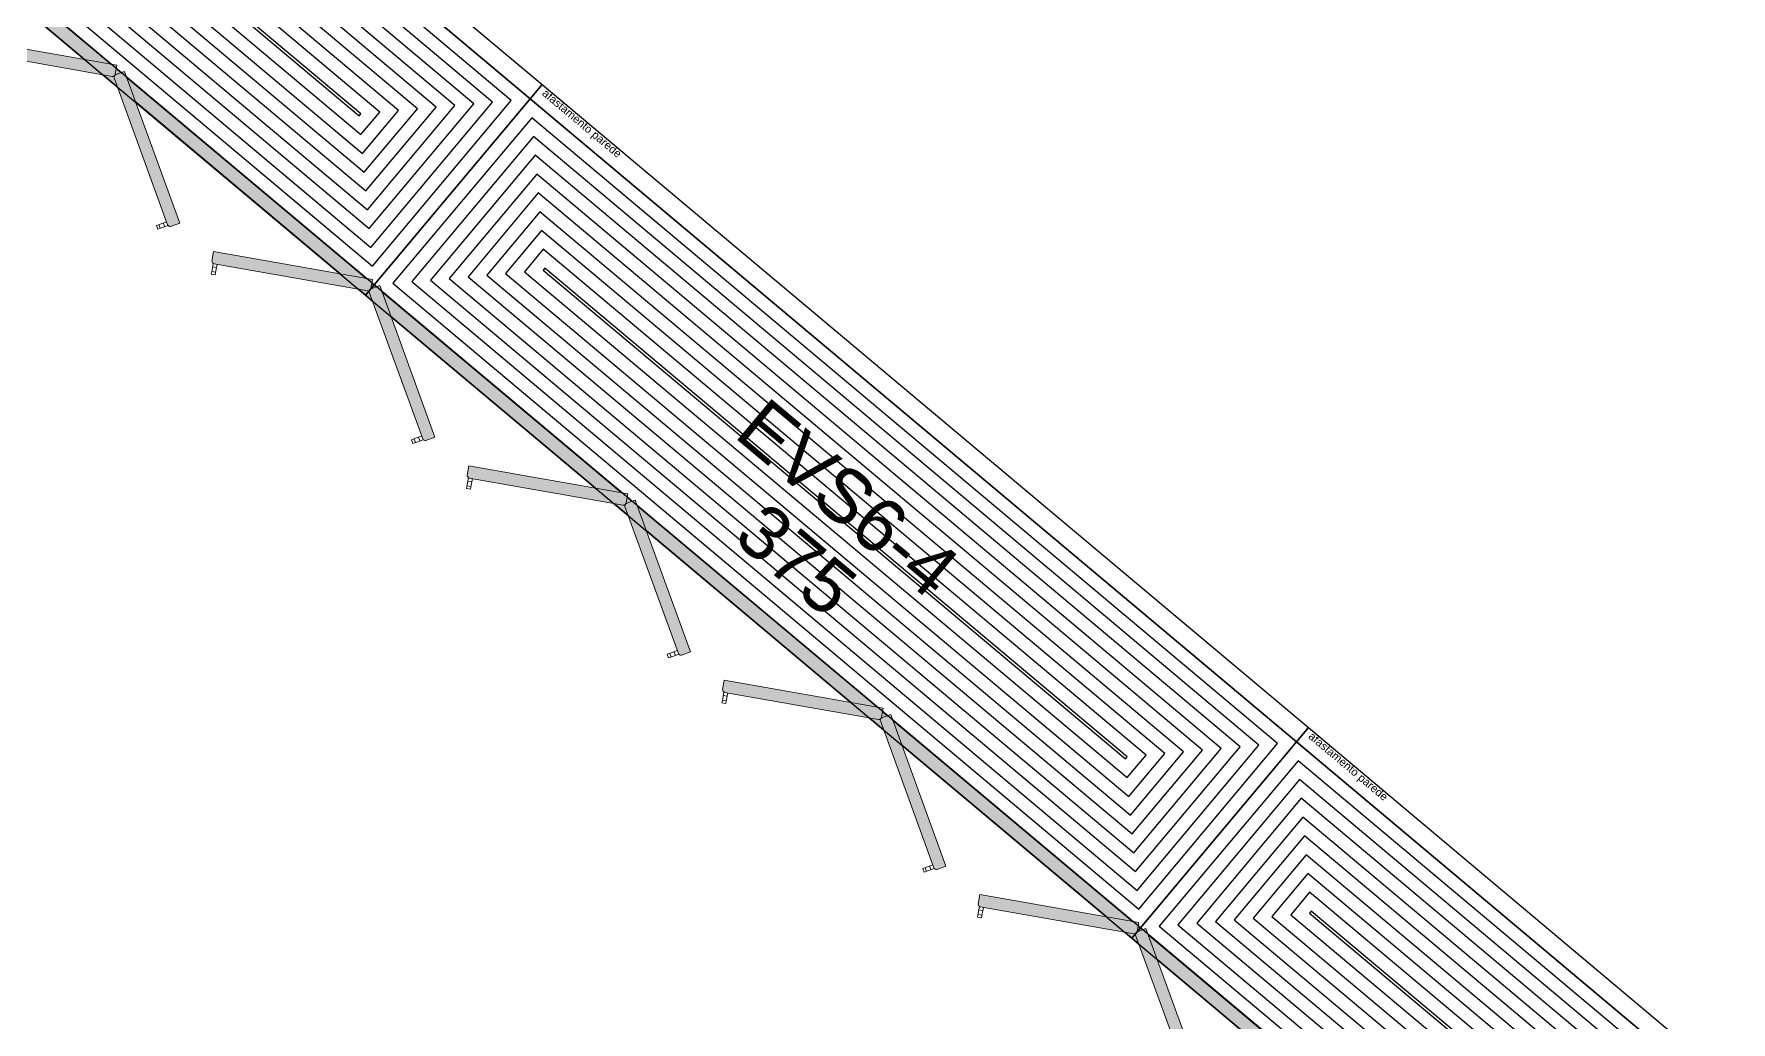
# Model space of a CAD drawing. Header units: metres. Extents: x 822482 to 822767, y 9662202 to 9662512.
# Drawn here: x 822686.63 to 822692.99, y 9662418.53 to 9662422.23 of the extents above; entities that cross this region are included whole.
import ezdxf
from ezdxf.enums import TextEntityAlignment as Align
from ezdxf.lldxf.tags import DXFTag

# ---------------------------------------------------------------- set-up
doc = ezdxf.new("R2010")
doc.units = ezdxf.units.M
doc.layers.add('wbc_balcao', color=7, linetype='Continuous', lineweight=0)
doc.layers.add('wbc_gabinete', color=7, linetype='Continuous')
doc.layers.add('wbc_info_corte_gabinete', color=7, linetype='Continuous')
doc.styles.get("Standard").update_dxf_attribs({"font": 'arial.ttf'})
tags = doc.linetypes.add('DASH2', pattern=[19.049999999999997, 12.7, -6.35]).pattern_tags.tags
tags[6:7] = [DXFTag(74, 4), DXFTag(75, 0), DXFTag(340, '0'), DXFTag(46, 0.0), DXFTag(50, 0.0), DXFTag(44, 0.0), DXFTag(45, 0.0)]
tags[4:5] = [DXFTag(74, 4), DXFTag(75, 0), DXFTag(340, '0'), DXFTag(46, 0.0), DXFTag(50, 0.0), DXFTag(44, 0.0), DXFTag(45, 0.0)]

# ---------------------------------------------------------------- blocks, each defined once
blk = doc.blocks.new('EVS6-4_375')
at = {"layer": 'wbc_gabinete', "transparency": 33554687}
h = blk.add_hatch(color=255, dxfattribs=at)
edge = h.paths.add_edge_path()
edge.add_arc((0.9554860099999499, 2.638864820000001), 1.059999999999975, 158.8108190378849, 234.5927540790085)
edge.add_line((0.3413387018280536, 1.774907017867765), (51.07039831000004, -27.51368336000002))
edge.add_arc((51.5136254488553, -26.54887036587968), 1.061750634679008, 245.3263397179862, 321.1082747591055)
edge.add_line((52.34002188893005, -27.21549119819222), (54.15703590999999, -24.09334772))
edge.add_line((54.15703590999999, -24.09334772), (1.762498980000004, 6.156652279999999))
edge.add_line((1.762498980000004, 6.156652279999999), (0.03749908000000346, 3.16886482))
edge.add_line((0.03749908000000346, 3.16886482), (-0.03284958354026557, 3.022000245850252))
edge = h.paths.add_edge_path()
edge.add_line((124.86249898, 3.16886482), (123.13749908, 6.156652279999999))
edge.add_line((123.13749908, 6.156652279999999), (70.74296215000001, -24.09334772))
edge.add_line((70.74296215000001, -24.09334772), (72.55997617055885, -27.21549119755679))
edge.add_arc((73.38637261129742, -26.54887036523354), 1.061750635202408, 218.8917252188555, 294.6736602599751)
edge.add_line((73.82959975000003, -27.51368335999999), (124.5586593575073, 1.774907017395286))
edge.add_arc((123.94451205, 2.638864820000006), 1.060000000000001, 305.4072458769153, 381.1891807564327)
edge.add_arc((123.9445120783851, 2.638864846025602), 1.059999964127072, 21.1891799993546, 29.99999949511957)
edge = h.paths.add_edge_path()
edge.add_line((177.44002189, -27.21549121), (179.25703591, -24.09334772))
edge.add_line((179.25703591, -24.09334772), (126.86249898, 6.156652279999999))
edge.add_line((126.86249898, 6.156652279999999), (125.137499080924, 3.168864818156226))
edge.add_arc((126.05548601, 2.638864819999931), 1.060000000000016, 150.0000001150744, 158.8108190378814)
edge.add_arc((126.0576592191861, 2.639630357461042), 1.06175063919228, 158.8917256910228, 234.6736607321482)
edge.add_line((125.44372023, 1.773377889999987), (176.1729133300535, -27.51498125179734))
edge.add_arc((176.6140490881213, -26.55113518521646), 1.059999998636573, 245.4072454289728, 321.1891804700924)
edge = h.paths.add_edge_path()
edge.add_line((249.86249898, 3.16886482), (248.13749908, 6.156652279999999))
edge.add_line((248.13749908, 6.156652279999999), (195.74296215, -24.09334772))
edge.add_line((195.74296215, -24.09334772), (197.5599761705589, -27.21549119755678))
edge.add_arc((198.3863726112974, -26.54887036523356), 1.061750635202375, 218.8917252188552, 294.6736602599741)
edge.add_line((198.82959975, -27.51368335999999), (249.5586593575073, 1.774907017395257))
edge.add_arc((248.94451205, 2.63886481999991), 1.059999999999933, 305.4072458769164, 381.189180756439)
edge.add_arc((248.9445120783848, 2.638864846026098), 1.059999964127041, 21.18917999932542, 29.99999949508941)
edge = h.paths.add_edge_path()
edge.add_line((302.44002189, -27.21549121), (304.25703591, -24.09334772))
edge.add_line((304.25703591, -24.09334772), (251.86249898, 6.156652279999999))
edge.add_line((251.86249898, 6.156652279999999), (250.137499080924, 3.168864818156204))
edge.add_arc((251.05548601, 2.63886481999999), 1.059999999999965, 150.0000001150778, 158.8108190378845)
edge.add_arc((251.0576592191862, 2.639630357461034), 1.061750639192289, 158.8917256910236, 234.6736607321452)
edge.add_line((250.44372023, 1.773377889999995), (301.1729133300535, -27.51498125179735))
edge.add_arc((301.6140490881213, -26.55113518521643), 1.059999998636609, 245.4072454289736, 321.1891804700922)
edge = h.paths.add_edge_path()
edge.add_line((374.96249898, 3.16886482), (373.23749908, 6.156652279999999))
edge.add_line((373.23749908, 6.156652279999999), (320.84296215, -24.09334772))
edge.add_line((320.84296215, -24.09334772), (322.6599761705588, -27.21549119755677))
edge.add_arc((323.4863726112974, -26.5488703652335), 1.06175063520244, 218.8917252188538, 294.6736602599728)
edge.add_line((323.92959975, -27.51368336), (374.6586593575072, 1.774907017395282))
edge.add_arc((374.0445120499999, 2.638864819999971), 1.05999999999998, 305.4072458769189, 381.1891807564318)
edge.add_arc((374.0445120783847, 2.638864846026485), 1.059999964126962, 21.18917999930352, 29.99999949506823)
blk.add_hatch(color=9, dxfattribs=at).paths.add_polyline_path([(375, 0), (375, 5), (-2.368475785867e-15, 5), (0, 0)])
at = {"layer": 'Defpoints', "color": 6, "linetype": 'DASH2', "ltscale": 0.5}
for p, q in [((0, 95.99999999999999), (0, 103)), ((0, 103), (375, 103)), ((375, 103), (375, 96))]:
    blk.add_line(p, q, dxfattribs=at)
at = {"layer": 'wbc_balcao', "linetype": 'Continuous', "transparency": 33554687}
for p, q in [((0, 0), (0, 3)), ((3.415300830000007, 0), (0, 0)), ((128.51530083, 0), (121.48469723, 0)), ((253.51530083, 0), (246.48469723, 0)), ((374.99999903, 0), (371.58469723, 0)), ((48.04754119999998, -30.387084), (48.79754119999998, -29.08804589)), ((49.34657931000001, -31.137084), (48.04754119999998, -30.387084)), ((49.84657931000001, -30.27105859), (48.54754119999998, -29.52105859)), ((48.79754119999998, -29.08804589), (50.04518272999999, -26.92706737)), ((50.09657931000001, -29.83804589), (49.34657931000001, -31.137084)), ((50.72804227, -28.74431997), (49.42900416000001, -27.99431997)), ((50.09657931000001, -29.83804589), (51.38671826000001, -27.60345969)), ((74.80341875000002, -29.83804589), (73.51327980000002, -27.60345969)), ((74.17195579000001, -28.74431997), (75.47099390000001, -27.99431997)), ((74.80341875000002, -29.83804589), (75.55341875000002, -31.137084)), ((76.10245685000001, -29.08804589), (74.85481532000001, -26.92706737)), ((75.05341875000002, -30.27105859), (76.35245685000001, -29.52105859)), ((75.55341875000002, -31.137084), (76.85245685000001, -30.387084)), ((76.85245685000001, -30.387084), (76.10245685000001, -29.08804589)), ((173.1475412, -30.387084), (173.8975412, -29.08804589)), ((174.44657931, -31.137084), (173.1475412, -30.387084)), ((174.94657931, -30.27105859), (173.6475412, -29.52105859)), ((173.8975412, -29.08804589), (175.14518273, -26.92706737)), ((175.19657931, -29.83804589), (174.44657931, -31.137084)), ((175.82804227, -28.74431997), (174.52900416, -27.99431997)), ((175.19657931, -29.83804589), (176.48671826, -27.60345969)), ((199.80341875, -29.83804589), (198.5132798, -27.60345969)), ((199.17195579, -28.74431997), (200.4709939, -27.99431997)), ((199.80341875, -29.83804589), (200.55341875, -31.137084)), ((201.10245685, -29.08804589), (199.85481532, -26.92706737)), ((200.05341875, -30.27105859), (201.35245685, -29.52105859)), ((200.55341875, -31.137084), (201.85245685, -30.387084)), ((201.85245685, -30.387084), (201.10245685, -29.08804589)), ((298.1475412, -30.387084), (298.8975412, -29.08804589)), ((299.44657931, -31.137084), (298.1475412, -30.387084)), ((299.94657931, -30.27105859), (298.6475412, -29.52105859)), ((298.8975412, -29.08804589), (300.14518273, -26.92706737)), ((300.19657931, -29.83804589), (299.44657931, -31.137084)), ((300.82804227, -28.74431997), (299.52900416, -27.99431997)), ((300.19657931, -29.83804589), (301.48671826, -27.60345969)), ((324.90341875, -29.83804589), (323.6132798, -27.60345969)), ((324.27195579, -28.74431997), (325.5709939, -27.99431997)), ((324.90341875, -29.83804589), (325.65341875, -31.137084)), ((326.20245685, -29.08804589), (324.95481532, -26.92706737)), ((325.15341875, -30.27105859), (326.45245685, -29.52105859)), ((325.65341875, -31.137084), (326.95245685, -30.387084)), ((326.95245685, -30.387084), (326.20245685, -29.08804589))]:
    blk.add_line(p, q, dxfattribs=at)
at = {"layer": 'wbc_balcao', "color": 7, "transparency": 33554687}
for points in [[(-0.03284958354025902, 3.022000245850248, 0.3432636638293926), (0.3413387018280408, 1.774907017867772), (51.07039831, -27.51368336, 0.3432636638293925), (52.34002188893004, -27.21549119819223), (54.15703590999999, -24.09334772), (1.762498980000004, 6.156652279999999), (0.03749908000000346, 3.16886482)], [(124.86249898, 3.16886482), (123.13749908, 6.156652279999999), (70.74296215000001, -24.09334772), (72.55997617055884, -27.21549119755675, 0.3432636638293929), (73.82959975000001, -27.51368336), (124.5586593575073, 1.774907017395262, 0.3432636630412099), (124.9328476449156, 3.022000242302327, 0.03846340369563028), (124.8624989756786, 3.168864824040706, 0.03846340369563028)], [(177.44002188893, -27.21549119819223, -0.3432636638293942), (176.1729133300535, -27.51498125179731), (125.44372023, 1.773377889999999, -0.3432636638293918), (125.0671504164598, 3.02200024585025, -0.03846340119193187), (125.137499080924, 3.168864818156222), (126.86249898, 6.156652279999999), (179.25703591, -24.09334772), (177.44002189, -27.21549121)], [(249.86249898, 3.16886482), (248.13749908, 6.156652279999999), (195.74296215, -24.09334772), (197.5599761705588, -27.21549119755675, 0.3432636638293894), (198.82959975, -27.51368336), (249.5586593575072, 1.774907017395262, 0.3432636630412111), (249.9328476449156, 3.022000242302332, 0.03846340369562908), (249.8624989756786, 3.168864824040706, 0.03846340369562908)], [(302.44002188893, -27.21549119819223, -0.3432636638293873), (301.1729133300535, -27.51498125179732), (250.44372023, 1.773377889999999, -0.3432636638293936), (250.0671504164598, 3.022000245850244, -0.03846340119193142), (250.137499080924, 3.168864818156216), (251.86249898, 6.156652279999999), (304.25703591, -24.09334772), (302.44002189, -27.21549121)], [(374.96249898, 3.16886482), (373.23749908, 6.156652279999999), (320.84296215, -24.09334772), (322.6599761705588, -27.21549119755675, 0.3432636638293963), (323.92959975, -27.51368336), (374.6586593575072, 1.774907017395248, 0.3432636630412173), (375.0328476449156, 3.022000242302332, 0.03846340369563244), (374.9624989756786, 3.168864824040718, 0.03846340369563244)]]:
    blk.add_lwpolyline(points, format="xyb", close=True, dxfattribs=at)
at = {"layer": 'wbc_balcao', "linetype": 'Continuous', "transparency": 33554687}
for centre, radius, start, end in [((0.9554860099999871, 2.638864820000002), 1.06, 150.0000001150789, 158.8108190378858), ((123.06156641, 6.078171519999998), 0.03, 119.9999998628883, 210.0000000465183)]:
    blk.add_arc(centre, radius, start, end, dxfattribs=at)
at = {"layer": 'wbc_gabinete'}
for p, q in [((-7.105427357601002e-15, 5), (1.094705472581385, 5)), ((3.765879495690214, 5), (121.1341185643098, 5.000000000000005)), ((123.8052925874186, 5.000000000000005), (126.1947054733512, 5.000000000000005)), ((128.8658794956902, 5.000000000000005), (246.1341185643098, 5.00000000000001)), ((248.8052925874186, 5.00000000000001), (251.1947054733512, 5.00000000000001)), ((253.8658794956902, 5.00000000000001), (371.2341185643099, 5.000000000000014)), ((373.9052925874187, 5.000000000000014), (375, 5.000000000000014))]:
    blk.add_line(p, q, dxfattribs=at)
for points in [[(371.584446405534, 1.408142021946083e-14), (375, 1.4210854715202e-14), (375, 1.4210854715202e-14), (375, 95.99999999999999), (0, 95.99999999999997), (0, 0), (3.41555165461034, 1.29434422229161e-16)], [(373.9052925874186, 5.000000000000014), (375, 5.000000000000014), (375, 5.000000000000014), (375, 95.99999999999999), (0, 95.99999999999997), (-1.578983857244667e-15, 5), (1.09470547258138, 5)], [(3.415551654610368, 1.29434422229162e-16), (0, 0), (0, 0), (0, 95.99999999999999), (375, 96), (375, 1.4210854715202e-14), (371.584446405534, 1.408142021946082e-14)], [(1.094705472581381, 5), (-2.368475785867e-15, 5), (0, 0), (3.415551654610369, 1.294344222291621e-16)], [(121.1341185643098, 5.000000000000005), (3.765879495690214, 5)], [(3.765879495690227, 5), (121.1341185643098, 5.000000000000005)], [(112.4738645262933, 4.262265994774577e-15), (12.42613353370672, 4.708959421845489e-16)], [(12.42613353370677, 4.708959421845511e-16), (112.4738645262933, 4.262265994774576e-15)], [(12.42613353370672, 4.708959421845492e-16), (112.4738645262933, 4.262265994774579e-15)], [(121.4844464055341, 4.603727514735438e-15), (128.5153170028213, 4.870166662947263e-15)], [(121.484446405534, 4.603727514735436e-15), (128.5153170028213, 4.870166662947263e-15)], [(128.5153170028213, 4.870166662947262e-15), (121.484446405534, 4.603727514735436e-15)], [(126.1947054733512, 5.000000000000005), (123.8052925874186, 5.000000000000005)], [(123.8052925874186, 5.000000000000005), (126.1947054733512, 5.000000000000005)], [(246.1341185643098, 5.00000000000001), (128.8658794956902, 5.000000000000005)], [(128.8658794956903, 5.000000000000005), (246.1341185643098, 5.00000000000001)], [(237.4738645262933, 8.999217566508579e-15), (137.5261335337067, 5.211637075175939e-15)], [(137.5261335337067, 5.21163707517594e-15), (237.4738645262933, 8.999217566508579e-15)], [(137.5261335337067, 5.21163707517594e-15), (237.4738645262933, 8.999217566508579e-15)], [(253.5153170028213, 9.607118234681262e-15), (246.484446405534, 9.340679086469434e-15)], [(246.484446405534, 9.340679086469436e-15), (253.5153170028212, 9.607118234681262e-15)], [(246.484446405534, 9.340679086469436e-15), (253.5153170028212, 9.607118234681262e-15)], [(251.1947054733512, 5.00000000000001), (248.8052925874186, 5.00000000000001)], [(248.8052925874186, 5.00000000000001), (251.1947054733512, 5.00000000000001)], [(371.2341185643098, 5.000000000000014), (253.8658794956901, 5.00000000000001)], [(253.8658794956901, 5.00000000000001), (371.2341185643099, 5.000000000000014)], [(362.5738645262933, 1.373995869949997e-14), (262.5261335337067, 9.948588646909938e-15)], [(262.5261335337067, 9.948588646909938e-15), (362.5738645262932, 1.373995869949997e-14)], [(262.5261335337067, 9.948588646909938e-15), (362.5738645262932, 1.373995869949997e-14)], [(371.584446405534, 1.408142021946083e-14), (375, 1.4210854715202e-14), (375, 1.4210854715202e-14), (375, 5.000000000000014), (373.9052925874187, 5.000000000000014)]]:
    blk.add_lwpolyline(points, dxfattribs=at)
at = {"layer": 'wbc_gabinete', "color": 141, "transparency": 33554687}
for points in [[(4.999999999999998, 10), (370, 10), (370, 91), (4.999999999999998, 91)], [(9.999999999999998, 15), (365, 15), (365, 86), (9.999999999999998, 86)], [(15, 20), (360, 20), (360, 81), (15, 81)], [(20, 25), (355, 25), (355, 76), (20, 76)], [(25, 30), (350, 30), (350, 71), (25, 71)], [(30, 35), (345, 35), (345, 66), (30, 66)], [(35, 40), (340, 40), (340, 61), (35, 61)], [(40, 45), (335, 45), (335, 56), (40, 56)], [(45, 50), (330, 50), (330, 51), (45, 51)]]:
    blk.add_lwpolyline(points, close=True, dxfattribs=at)
at = {"layer": 'wbc_gabinete', "color": 9}
blk.add_lwpolyline([(375, 0), (375, 5), (-2.368475785867e-15, 5), (0, 0)], close=True, dxfattribs=at)
at = {"layer": 'Defpoints', "color": 6, "insert": (2.166215827338121, 103), "char_height": 3, "width": 80.50676264309591, "attachment_point": 1}
blk.add_mtext('{afastamento parede}', dxfattribs=at)
blk = doc.blocks.new('A$C8f1b9c42')
at = {"layer": 'wbc_balcao', "color": 7, "transparency": 33554687, "xscale": 0.009999999999999998, "yscale": 0.009999999999999998, "zscale": 0.009999999999999998, "rotation": 179.999999989516}
for p in [(320.2407186832279, -253.9539744835347), (323.9907186832279, -253.9539744863287), (327.7407186832279, -253.9539744853973)]:
    blk.add_blockref('EVS6-4_375', p, dxfattribs=at)
at = {"layer": 'wbc_info_corte_gabinete', "transparency": 33554687}
for s, p in [('375', (322.1157186813653, -254.1339744832367, 0.0001)), ('EVS6-4', (322.1157186813653, -254.4339744839817, 0.0001))]:
    blk.add_text(s, height=0.2, rotation=179.9999999466392, dxfattribs=at).set_placement(p, align=Align.CENTER)

msp = doc.modelspace()

# ---------------------------------------------------------------- block references
at = {"ltscale": 10, "rotation": 140.0090103764572}
msp.add_blockref('A$C8f1b9c42', (822772.889044792, 9662018.469655523), dxfattribs=at)

doc.saveas('drawing.dxf')
